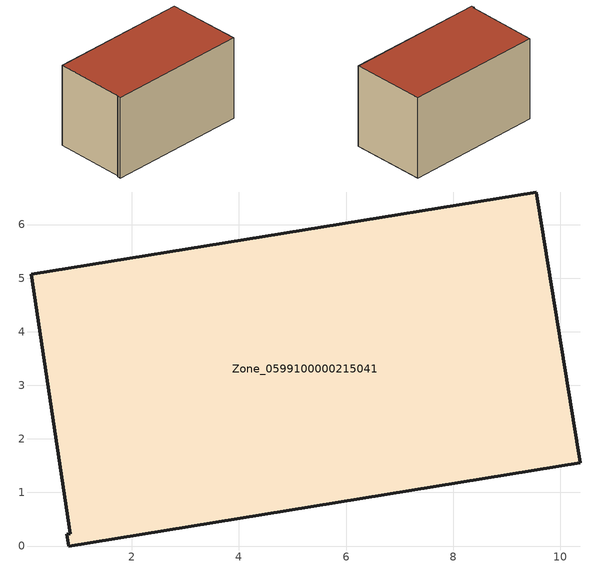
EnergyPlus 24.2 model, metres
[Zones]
Zone_0599100000215041
 floor ground (C_G): 0.78,0.22 0.85,0.23 0.12,5.07 9.55,6.61 10.37,1.56 0.82,0 z0
 wall outside (C_F): 10.37,1.56 9.55,6.61 0.12,5.07 0.85,0.23 0.78,0.22 0.82,0 10.37,1.56 z0:5.75
 roof outside (C_R): 0.85,0.23 0.78,0.22 0.82,0 10.37,1.56 9.55,6.61 0.12,5.07 z5.75
[BUILDING]
Pand.0599100000215041: North Axis=0; Terrain=City; Loads Convergence Tolerance Value=0.04; Temperature Convergence Tolerance Value=0.4; Solar Distribution=FullExterior; Maximum Number of Warmup Days=25; Minimum Number of Warmup Days=1
[Site:Location]
Rotterdam.The.Hague.AP_ZH_NLD Design_Conditions: Latitude=51.96; Longitude=4.45; Time Zone=1; Elevation=-4.5
[SITE:GROUNDTEMPERATURE:BUILDINGSURFACE]
18, 18, 18, 18, 18, 18, 18, 18, 18, 18, 18, 18
[MATERIAL] Thermal Absorptance=0.9; Solar Absorptance=0.7; Visible Absorptance=0.7
Name | Roughness | Thickness | Conductivity | Density | Specific Heat
G.TI.1992-2005 | MediumSmooth | 0.15 | 0.06 | 540 | 1210
F.TI.1992-2005 | Rough | 0.3 | 0.12 | 1920 | 840
R.TI.1992-2005 | MediumRough | 0.2 | 0.08 | 1500 | 1000
[CONSTRUCTION]
C_G: G.TI.1992-2005
C_F: F.TI.1992-2005
C_R: R.TI.1992-2005
[ZONE]
Zone_0599100000215041: Type=1; Multiplier=1; Ceiling Height=Autocalculate; Volume=Autocalculate; Floor Area=autocalculate; Part of Total Floor Area=Yes
[ZONEINFILTRATION:DESIGNFLOWRATE]
Infil_Zone_0599100000215041: Zone or ZoneList or Space or SpaceList=Zone_0599100000215041; Schedule=AlwaysOn; Design Flow Rate Calculation Method=Flow/Area; Flow Rate per Floor Area=0.0015; Constant Term Coefficient=1; Temperature Term Coefficient=0; Velocity Term Coefficient=0; Velocity Squared Term Coefficient=0
[HVACTEMPLATE:ZONE:IDEALLOADSAIRSYSTEM]
Zone_0599100000215041: Maximum Heating Supply Air Temperature=50; Minimum Cooling Supply Air Temperature=13; Maximum Heating Supply Air Humidity Ratio=0.0156; Minimum Cooling Supply Air Humidity Ratio=0.0077; Heating Limit=NoLimit; Cooling Limit=NoLimit; Dehumidification Control Type=ConstantSensibleHeatRatio; Cooling Sensible Heat Ratio=0.7; Dehumidification Setpoint=60; Humidification Control Type=None; Humidification Setpoint=30; Outdoor Air Method=None; Outdoor Air Flow Rate per Person=0.00944; Outdoor Air Flow Rate per Zone Floor Area=0; Outdoor Air Flow Rate per Zone=0; Demand Controlled Ventilation Type=None; Outdoor Air Economizer Type=NoEconomizer; Heat Recovery Type=None; Sensible Heat Recovery Effectiveness=0.7; Latent Heat Recovery Effectiveness=0.65
[ZONECONTROL:THERMOSTAT]
ThermostatControl_Zone_0599100000215041: Zone or ZoneList=Zone_0599100000215041; Control Type Schedule=DualSetpointControlType; Control 1=Thermostat_Zone_0599100000215041; Temperature Difference Between Cutout And Setpoint=0
[THERMOSTATSETPOINT:DUALSETPOINT]
Thermostat_Zone_0599100000215041: Heating Setpoint Temperature Schedule=HeatingSetpoint_Zone_0599100000215041; Cooling Setpoint Temperature Schedule=CoolingSetpoint_Zone_0599100000215041
[SCHEDULE:COMPACT]
HeatingSetpoint_Zone_0599100000215041: Through: 12/31, For: AllDays, Until: 24:00, 21
CoolingSetpoint_Zone_0599100000215041: Through: 12/31, For: AllDays, Until: 24:00, 24
DualSetpointControlType: Through: 12/31, For: AllDays, Until: 24:00, 4
AlwaysOn: Through: 12/31, For: AllDays, Until: 24:00, 1
